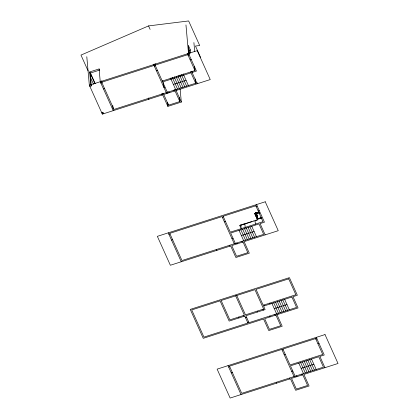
<?xml version="1.0" encoding="UTF-8"?>
<svg xmlns="http://www.w3.org/2000/svg" width="419" height="419" viewBox="0 0 419 419"><rect width="100%" height="100%" fill="white"/><g stroke="black" fill="none" stroke-linecap="round" stroke-linejoin="round"><path stroke-width="0.63" d="M256.837 212.669L257.135 213.124M258.403 212.234L258.659 212.595M256.81 212.836L257.088 212.648M256.957 212.726L257.36 212.988M257.418 212.941L257.166 212.632M258.554 212.213L258.539 212.611M259.062 212.375L258.727 212.522M259.141 212.491L258.628 212.653M257.366 213.077L257.476 212.695L257.051 212.501M258.895 212.601L259.099 212.339M200.539 57.324L195.464 46.048L199.701 45.524L188.639 20.95L148.556 25.915L80.977 55.088L88.121 70.952M91.316 85.911L90.792 84.753L89.65 71.963L99.099 68.941L99.617 70.093L90.174 73.121L91.316 85.911L89.86 86.377L89.745 85.099M189.582 53.475L189.294 50.275L190.383 49.924L188.304 45.299L189.158 54.894L188.068 55.24L187.901 53.323M162.656 94.814L102.351 114.136L89.341 85.219L197.229 50.652L210.238 79.568L176.095 90.504L181.301 102.074L167.857 106.379L162.656 94.814L162.535 93.516M195.291 78.877L195.683 83.24L113.952 109.427L101.717 82.25L154.024 65.49L153.914 64.243M194.578 66.207L194.966 70.565L162.273 81.04L155.119 65.139L187.812 54.664L187.696 53.417M156.371 70.691L157.46 70.345M190.153 59.87L191.242 59.519M103.493 88.959L104.582 88.608M167.349 92.316L162.666 81.909L190.996 72.827L190.886 71.581M197.05 82.48L197.16 83.758L192.085 72.482L196.448 71.083L188.508 53.449L185.963 24.946M165.007 87.11L163.918 87.461L163.473 82.48M173.361 84.434L186.073 80.359M101.833 112.978L103.284 112.512L103.807 113.669M179.432 97.192L179.819 101.555L168.558 105.164L163.745 94.464L175.006 90.855L174.891 89.608M168.904 234.294L169.994 233.943M222.3 217.183L223.39 216.838M256.082 206.363L257.172 206.012M224.385 221.813L225.474 221.462M258.167 210.987L259.256 210.637M171.507 240.077L172.597 239.726M258.685 212.145L254.6 213.418L257.606 219.902L239.804 225.605L241.187 228.669L240.825 224.647M259.513 213.292L256.847 214.146L256.067 212.412M256.952 216.042L257.208 215.9L255.789 212.752M256.114 216.403L255.658 212.983M257.434 218.723L259.293 218.131M257.601 218.807L261.336 217.608M257.229 219.121L261.838 217.644M257.339 219.357L261.446 218.042M243.512 224.05L243.779 224.097M253.898 220.719L253.846 220.604M257.313 219.624L257.182 215.628M239.783 225.375L239.804 225.605M240.595 225.113L251.992 221.462M255.658 220.289L257.585 219.671L254.689 213.423M231.932 238.579L233.022 238.233M241.375 235.557L254.087 231.482M245.565 317.817L246.655 317.471M274.262 308.625L286.973 304.55M247.645 322.447L248.734 322.096M276.996 314.695L298.061 307.944L292.986 296.668L297.349 295.275L289.409 277.635L190.242 309.411L203.252 338.322L263.551 319L268.757 330.565L282.197 326.26L271.921 303.419M228.669 367.091L229.759 366.74M282.071 349.98L283.16 349.635M315.853 339.16L316.942 338.809M284.15 354.61L285.239 354.259M317.932 343.784L319.021 343.433M231.272 372.873L232.362 372.522M291.697 371.375L292.787 371.03M301.141 368.353L313.857 364.279M258.911 212.564L258.476 212.307M257.156 212.543L257.57 212.925L257.114 213.098M257.25 212.48L257.538 213.004L256.873 213.067M188.257 47.96L189.294 50.275M256.522 204.566L264.462 222.201L260.099 223.599L265.175 234.876M316.287 337.363L324.227 354.998L319.87 356.396L324.945 367.673M187.812 54.664L194.966 70.565M255.836 212.747L257.193 215.764M255.569 212.821C257.465 214.046 257.795 225.872 257.156 215.785L257.366 219.745M255.585 213.004L257.004 216.157M190.996 72.827L195.683 83.24M188.419 85.565L183.732 75.158L183.622 73.912M251.746 226.276L256.433 236.688M284.632 299.344L289.32 309.756M311.516 359.073L316.198 369.485M186.602 86.146L181.914 75.739L181.804 74.493M249.928 226.857L254.616 237.269M282.815 299.931L287.502 310.338M309.699 359.654L314.381 370.066M184.784 86.728L180.102 76.321L179.987 75.074M248.116 227.438L252.798 237.851M281.002 300.512L285.685 310.919M307.881 360.235L312.564 370.647M182.967 87.309L178.285 76.902L178.175 75.656M246.299 228.025L250.981 238.432M279.185 301.093L283.867 311.5M306.064 360.822L310.751 371.229M181.155 87.896L176.467 77.484L176.357 76.237M244.481 228.606L249.164 239.013M277.368 301.675L282.05 312.082M304.246 361.403L308.934 371.81M179.337 88.477L174.65 78.065L174.54 76.818M242.664 229.188L247.351 239.595M275.55 302.256L280.238 312.663M302.434 361.985L307.117 372.391M177.52 89.058L172.838 78.646L172.722 77.405M240.846 229.769L245.534 240.176M273.733 302.837L278.42 313.244M300.617 362.566L305.299 372.973M148.556 25.915L150.117 29.382M175.702 89.64L171.02 79.233L170.91 77.986M239.034 230.35L243.717 240.757M298.799 363.147L303.487 373.554M175.006 90.855L179.819 101.555M173.885 90.221L174.278 91.091L174.163 89.807M241.899 241.339L242.292 242.208M269.71 303.136L270.103 304M274.785 314.412L275.178 315.277M301.67 374.136L302.057 375.005M168.799 91.85L169.192 92.719M236.814 242.973L237.206 243.837M269.7 316.041L270.093 316.905M296.584 375.77L296.971 376.634M263.902 304.995L264.289 305.865M235.363 243.434L230.68 233.027L259.01 223.95L263.698 234.357L181.966 260.545L169.732 233.367L222.039 216.607L234.273 243.785M295.128 376.231L290.446 365.824L318.78 356.747L323.463 367.154L241.732 393.341L229.502 366.164L281.809 349.404L294.038 376.581M154.024 65.49L166.259 92.667M262.917 309.28L263.31 310.149M161.535 94.181L161.928 95.045L161.813 93.767M229.549 245.298L229.942 246.168M289.32 378.095L289.707 378.965M257.109 311.144L257.496 312.008M148.457 98.371L148.85 99.235L148.735 97.957M216.471 249.488L216.864 250.358M276.241 382.285L276.629 383.155M236.766 295.495L245.482 314.868L263.645 309.049L254.925 289.676L221.143 300.502L229.863 319.87L244.392 315.219L235.672 295.845M243.664 315.449L244.057 316.319M238.579 317.078L238.971 317.948M168.255 232.849L181.265 261.76M228.02 365.646L241.03 394.557M90.357 72.801L95.144 83.439M89.65 71.963L94.961 83.763M90.315 77.133L93.51 84.229M257.077 215.397L256.789 215.492M255.045 220.682L255.354 224.128M244.874 223.945L245.183 227.386M193.903 42.581L194.715 51.652M190.383 49.924L190.671 53.124M191.97 71.183L192.085 72.482M180.149 89.205L181.301 102.074M175.98 89.263L176.095 90.504M167.626 91.939L167.741 93.186M168.448 103.917L168.558 105.164M167.511 102.493L167.857 106.379M166.537 92.285L166.647 93.531M162.551 80.663L162.666 81.909M163.63 93.217L163.745 94.464M155.208 63.798L155.376 65.715L154.286 66.066L154.113 64.149M155.004 63.892L155.119 65.139M112.795 105.525L113.25 110.642L100.241 81.731L99.099 68.941M101.807 80.909L101.979 82.826L100.89 83.177L100.717 81.255M101.608 81.003L101.717 82.25M102.178 112.192L102.351 114.136M86.796 56.717L89.341 85.219M265.243 201.775L157.355 236.342L170.365 265.253L230.665 245.932L235.871 257.496L249.31 253.191L244.109 241.627L278.253 230.686L265.243 201.775M255.826 205.781L223.128 216.256L230.288 232.163L262.98 221.688L255.826 205.781M243.02 241.978L231.759 245.586L236.573 256.281L247.833 252.673L243.02 241.978M220.054 300.852L191.719 309.929L203.953 337.106L247.907 323.023L244.785 316.083L229.162 321.09L220.054 300.852M288.707 278.855L256.014 289.33L263.174 305.231L295.866 294.756L288.707 278.855M291.896 297.019L263.561 306.095L265.127 309.568L245.874 315.737L248.996 322.672L296.584 307.426L291.896 297.019M275.906 315.046L264.64 318.655L269.459 329.35L280.72 325.741L275.906 315.046M325.008 334.572L217.121 369.139L230.136 398.05L290.435 378.729L295.641 390.293L309.081 385.988L303.875 374.424L338.023 363.483L325.008 334.572M315.591 338.578L282.898 349.053L290.053 364.954L322.745 354.484L315.591 338.578M302.785 374.775L291.524 378.378L296.338 389.078L307.598 385.47L302.785 374.775"/></g></svg>
